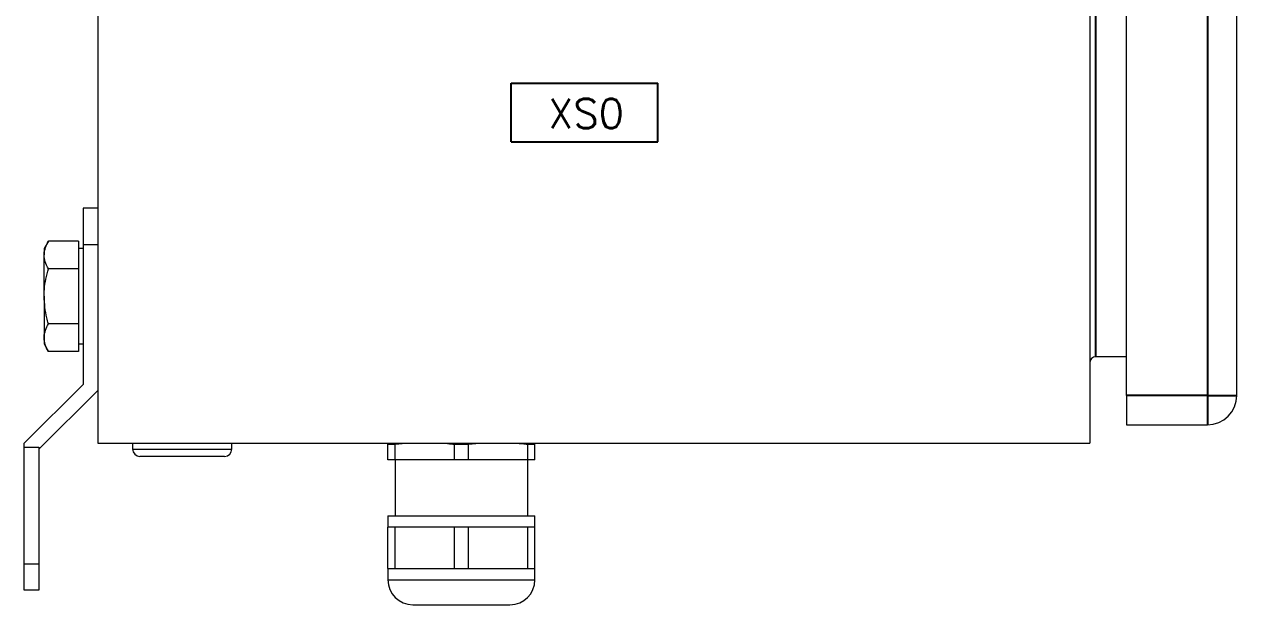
# Model space of a CAD drawing. Extents: x 4137 to 28680, y 2446 to 6814.
# Drawn here: x 6756.2 to 6921.2, y 2823 to 2902 of the extents above; entities that cross this region are included whole.
import ezdxf
from ezdxf.enums import TextEntityAlignment as Align

# ---------------------------------------------------------------- set-up
doc = ezdxf.new("R2010")
doc.units = 0
doc.header["$LTSCALE"] = 0.5
doc.layers.get('0').update_dxf_attribs({"linetype": 'CONTINUOUS'})
doc.layers.add('VOL', color=2, linetype='CONTINUOUS')
doc.styles.get("Standard").update_dxf_attribs({"font": 'simplex.shx'})

msp = doc.modelspace()

# ---------------------------------------------------------------- linework, layer by layer
at = {"color": 7, "linetype": 'Continuous', "lineweight": 15}
for p, q in [((6766.17, 3144.96), (6766.17, 2844.96)), ((6901.17, 3144.96), (6901.17, 2844.96)), ((6906.17, 2851.46), (6906.17, 3138.46)), ((6921.17, 2851.46), (6921.17, 3138.46)), ((6766.17, 2876.96), (6764.17, 2876.96)), ((6764.17, 2876.96), (6764.17, 2871.96)), ((6759.45, 2872.47), (6758.87, 2871.46)), ((6758.87, 2871.46), (6758.87, 2870.59)), ((6763.57, 2872.47), (6759.45, 2872.47)), ((6763.57, 2872.47), (6763.57, 2870.59)), ((6764.17, 2871.46), (6763.57, 2871.46)), ((6764.17, 2871.96), (6764.17, 2852.96)), ((6766.17, 2871.96), (6764.17, 2871.96)), ((6758.87, 2864.96), (6758.87, 2870.59)), ((6763.57, 2870.59), (6763.57, 2868.71)), ((6763.57, 2868.71), (6759.45, 2868.71)), ((6763.57, 2868.71), (6763.57, 2864.96)), ((6758.87, 2864.96), (6758.87, 2859.33)), ((6763.57, 2864.96), (6763.57, 2861.21)), ((6763.57, 2861.21), (6759.45, 2861.21)), ((6763.57, 2861.21), (6763.57, 2859.33)), ((6758.87, 2859.33), (6758.87, 2858.46)), ((6758.87, 2858.46), (6759.45, 2857.45)), ((6763.57, 2859.33), (6763.57, 2857.45)), ((6763.57, 2858.46), (6764.17, 2858.46)), ((6763.57, 2857.45), (6759.45, 2857.45)), ((6906.17, 2856.71), (6901.97, 2856.71)), ((6764.17, 2852.96), (6756.17, 2844.96)), ((6766.17, 2852.13), (6758.17, 2844.13)), ((6906.17, 2851.46), (6906.17, 2847.46)), ((6906.17, 2847.46), (6917.17, 2847.46)), ((6756.17, 2844.41), (6756.17, 2844.96)), ((6766.17, 2844.96), (6901.17, 2844.96)), ((6770.92, 2844.96), (6770.92, 2844.16)), ((6784.42, 2844.16), (6784.42, 2844.96)), ((6805.67, 2844.8), (6806.64, 2844.8)), ((6805.67, 2842.71), (6805.67, 2844.8)), ((6806.64, 2844.8), (6808.12, 2844.96)), ((6806.64, 2842.71), (6806.64, 2844.8)), ((6814.7, 2842.71), (6814.7, 2844.8)), ((6814.7, 2844.8), (6816.64, 2844.8)), ((6816.64, 2844.8), (6818.12, 2844.96)), ((6816.64, 2842.71), (6816.64, 2844.8)), ((6824.7, 2842.71), (6824.7, 2844.8)), ((6824.7, 2844.8), (6825.67, 2844.8)), ((6825.67, 2844.8), (6825.67, 2844.96)), ((6825.67, 2842.71), (6825.67, 2844.8)), ((6756.17, 2844.41), (6758.17, 2844.41)), ((6756.17, 2828.47), (6756.17, 2844.41)), ((6758.17, 2844.41), (6758.17, 2844.13)), ((6758.17, 2844.13), (6758.17, 2828.47)), ((6806.64, 2842.71), (6805.67, 2842.71)), ((6814.7, 2842.71), (6806.64, 2842.71)), ((6806.66, 2842.71), (6806.66, 2835.06)), ((6816.64, 2842.71), (6814.7, 2842.71)), ((6824.7, 2842.71), (6816.64, 2842.71)), ((6824.68, 2835.06), (6824.68, 2842.71)), ((6825.67, 2842.71), (6824.7, 2842.71)), ((6805.67, 2835.06), (6805.67, 2833.51)), ((6805.67, 2835.06), (6820.67, 2835.06)), ((6820.67, 2835.06), (6825.67, 2835.06)), ((6825.67, 2833.51), (6825.67, 2835.06)), ((6805.67, 2827.91), (6805.67, 2833.51)), ((6806.64, 2833.51), (6805.67, 2833.51)), ((6806.64, 2827.91), (6806.64, 2833.51)), ((6810.67, 2833.51), (6806.64, 2833.51)), ((6814.7, 2833.51), (6810.67, 2833.51)), ((6814.7, 2827.91), (6814.7, 2833.51)), ((6816.64, 2833.51), (6814.7, 2833.51)), ((6816.64, 2827.91), (6816.64, 2833.51)), ((6820.67, 2833.51), (6816.64, 2833.51)), ((6824.7, 2833.51), (6820.67, 2833.51)), ((6824.7, 2827.91), (6824.7, 2833.51)), ((6825.67, 2833.51), (6824.7, 2833.51)), ((6825.67, 2827.91), (6825.67, 2833.51)), ((6758.17, 2828.47), (6756.17, 2828.47)), ((6756.17, 2824.96), (6756.17, 2828.47)), ((6758.17, 2828.47), (6758.17, 2824.96)), ((6805.67, 2827.91), (6805.67, 2826.36)), ((6805.67, 2827.91), (6806.64, 2827.91)), ((6806.64, 2827.91), (6810.67, 2827.91)), ((6810.67, 2827.91), (6814.7, 2827.91)), ((6814.7, 2827.91), (6816.64, 2827.91)), ((6816.64, 2827.91), (6820.67, 2827.91)), ((6820.67, 2827.91), (6824.7, 2827.91)), ((6824.7, 2827.91), (6825.67, 2827.91)), ((6825.67, 2826.36), (6825.67, 2827.91)), ((6758.17, 2824.96), (6756.17, 2824.96)), ((6809.07, 2822.96), (6818.97, 2822.96)), ((6818.97, 2822.96), (6822.27, 2822.96))]:
    msp.add_line(p, q, dxfattribs=at)
at = {"color": 7}
for p, q in [((6822.41, 2885.98), (6822.41, 2893.98)), ((6822.41, 2893.98), (6842.41, 2893.98)), ((6842.41, 2885.98), (6842.41, 2893.98)), ((6822.41, 2885.98), (6842.41, 2885.98))]:
    msp.add_line(p, q, dxfattribs=at)
msp.add_line((6842.41, 2893.98), (6842.41, 2893.98))
at = {"color": 8, "linetype": 'Continuous', "lineweight": 15}
for p, q in [((6770.92, 2844.16), (6784.42, 2844.16)), ((6805.67, 2826.36), (6820.67, 2826.36)), ((6820.67, 2826.36), (6825.67, 2826.36))]:
    msp.add_line(p, q, dxfattribs=at)
at = {"color": 7, "linetype": 'Continuous', "lineweight": 15}
for centre, radius, start, end in [((6901.97, 2855.91), 0.8, 90, 180), ((6917.17, 2851.46), 4, 270, 0), ((6771.92, 2844.16), 1, 180, 270), ((6783.42, 2844.16), 1, 270, 0), ((6809.07, 2826.36), 3.4, 180, 270), ((6822.27, 2826.36), 3.4, 270, 0)]:
    msp.add_arc(centre, radius, start, end, dxfattribs=at)
for points, knots in [([(6758.87, 2870.59), (6758.87, 2870.63), (6758.88, 2871.27), (6759.18, 2871.89), (6759.45, 2872.47)], [0, 0, 0, 0, 0.070215, 1, 1, 1, 1]), ([(6759.45, 2868.71), (6759.29, 2869.02), (6758.96, 2869.63), (6758.9, 2870.27), (6758.87, 2870.59)], [0, 0, 0, 0, 0.495458, 1, 1, 1, 1]), ([(6758.87, 2864.96), (6758.88, 2865.27), (6758.91, 2866.54), (6759.22, 2867.77), (6759.45, 2868.71)], [0, 0, 0, 0, 0.241851, 1, 1, 1, 1]), ([(6759.45, 2861.21), (6759.38, 2861.48), (6759.03, 2862.7), (6758.94, 2863.97), (6758.87, 2864.96)], [0, 0, 0, 0, 0.223713, 1, 1, 1, 1]), ([(6758.87, 2859.33), (6758.87, 2859.38), (6758.88, 2860.01), (6759.18, 2860.63), (6759.45, 2861.21)], [0, 0, 0, 0, 0.0702152, 1, 1, 1, 1]), ([(6759.45, 2857.45), (6759.29, 2857.76), (6758.96, 2858.37), (6758.9, 2859.01), (6758.87, 2859.33)], [0, 0, 0, 0, 0.495459, 1, 1, 1, 1]), ([(6805.67, 2844.96), (6805.67, 2844.93), (6805.67, 2844.88), (6805.67, 2844.82), (6805.67, 2844.8)], [0, 0, 0, 0, 0.718569, 1, 1, 1, 1]), ([(6813.22, 2844.96), (6813.57, 2844.93), (6814.07, 2844.88), (6814.57, 2844.82), (6814.7, 2844.8)], [0, 0, 0, 0, 0.71857, 1, 1, 1, 1]), ([(6823.22, 2844.96), (6823.64, 2844.92), (6824.14, 2844.87), (6824.63, 2844.81), (6824.7, 2844.8)], [0, 0, 0, 0, 0.85551, 1, 1, 1, 1]), ([(6783.42, 2843.16), (6783.42, 2843.16), (6782.33, 2843.16), (6778.77, 2843.16), (6776.58, 2843.16), (6773.02, 2843.16), (6771.92, 2843.16), (6771.92, 2843.16)], [0, 0, 0, 0, 0.333333, 0.333333, 0.666667, 0.666667, 1, 1, 1, 1])]:
    msp.add_open_spline(points, degree=3, knots=knots, dxfattribs=at)
at = {"layer": 'VOL'}
for p, q in [((6917.17, 3138.46), (6917.17, 2851.46)), ((6901.97, 3133.21), (6901.97, 2856.71)), ((6917.17, 2851.46), (6906.17, 2851.46)), ((6917.17, 2851.46), (6917.17, 2847.46)), ((6917.17, 2851.46), (6921.17, 2851.46))]:
    msp.add_line(p, q, dxfattribs=at)

# ---------------------------------------------------------------- texts
msp.add_text('XS0', height=4).set_placement((6832.62, 2887.85), align=Align.CENTER)

doc.saveas('drawing.dxf')
